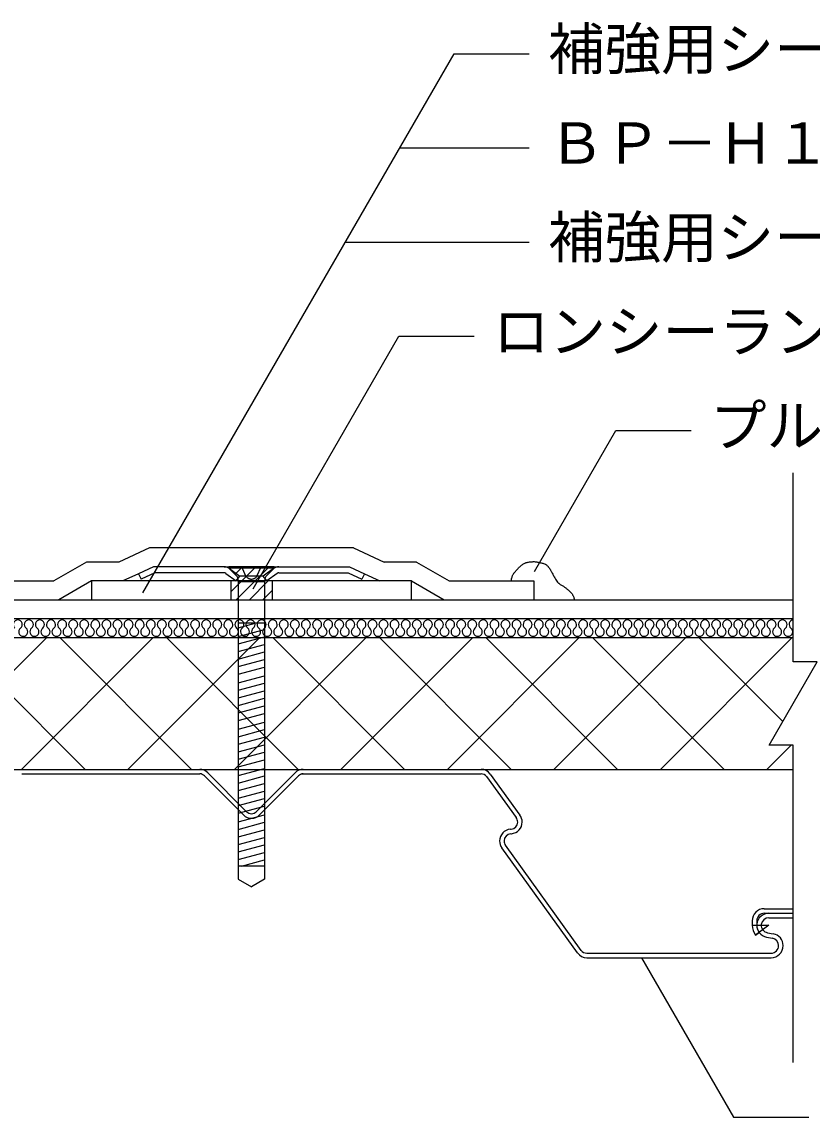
# Model space of a CAD drawing. Units: millimetres, scale not verified. Extents: x -665 to 665, y -465 to 450.
# Drawn here: x -61 to 148.9, y -157.3 to 133.4 of the extents above; entities that cross this region are included whole.
import ezdxf
from ezdxf.enums import TextEntityAlignment as Align

# ---------------------------------------------------------------- set-up
doc = ezdxf.new("R2010")
doc.units = ezdxf.units.MM
doc.header["$LTSCALE"] = 5
doc.linetypes.add('DASHED3', pattern=[4, 3, -1])
for name, color, linetype in [('0-1_線色１（水色）', 4, 'Continuous'), ('0-2_線色２（白）', 7, 'Continuous'), ('0-4_線色４（黄）', 2, 'Continuous'), ('0-5_金属', 7, 'Continuous'), ('0-6_鋼板・アングル', 2, 'Continuous'), ('0-7_ビス', 4, 'Continuous'), ('0-A_文字', 7, 'Continuous'), ('0-D_断熱・ハッチ', 4, 'Continuous')]:
    doc.layers.add(name, color=color, linetype=linetype)
doc.styles.add('ＭＳ ゴシック', font='')
doc.styles.get('ＭＳ ゴシック').set_extended_font_data('MS Gothic')

msp = doc.modelspace()

# ---------------------------------------------------------------- linework, layer by layer
at = {"layer": '0-1_線色１（水色）'}
for centre, start, end in [((-62.073, -26.519), 307.52351, 232.47649), ((-59.129, -26.519), 307.52351, 232.47649), ((-56.185, -26.519), 307.52351, 232.47649), ((-53.241, -26.519), 307.52351, 232.47649), ((-50.298, -26.519), 307.52351, 232.47649), ((-47.354, -26.519), 307.52351, 232.47649), ((-44.41, -26.519), 307.52351, 232.47649), ((-41.466, -26.519), 307.52351, 232.47649), ((-38.522, -26.519), 307.52351, 232.47649), ((-35.578, -26.519), 307.52351, 232.47649), ((-32.634, -26.519), 307.52351, 232.47649), ((-29.69, -26.519), 307.52351, 232.47649), ((-26.746, -26.519), 307.52351, 232.47649), ((-23.802, -26.519), 307.52351, 232.47649), ((-20.858, -26.519), 307.52351, 232.47649), ((-17.914, -26.519), 307.52351, 232.47649), ((-14.971, -26.519), 307.52351, 232.47649), ((-12.027, -26.519), 307.52351, 232.47649), ((-9.083, -26.519), 307.52351, 232.47649), ((-6.139, -26.519), 307.52351, 232.47649), ((-3.195, -26.519), 307.52351, 232.47649), ((-0.251, -26.519), 307.52351, 232.47649), ((2.693, -26.519), 307.52351, 232.47649), ((5.637, -26.519), 307.52351, 232.47649), ((8.581, -26.519), 307.52351, 232.47649), ((11.525, -26.519), 307.52351, 232.47649), ((14.469, -26.519), 307.52351, 232.47649), ((17.413, -26.519), 307.52351, 232.47649), ((20.357, -26.519), 307.52351, 232.47649), ((23.3, -26.519), 307.52351, 232.47649), ((26.244, -26.519), 307.52351, 232.47649), ((29.188, -26.519), 307.52351, 232.47649), ((32.132, -26.519), 307.52351, 232.47649), ((35.076, -26.519), 307.52351, 232.47649), ((38.02, -26.519), 307.52351, 232.47649), ((40.964, -26.519), 307.52351, 232.47649), ((43.908, -26.519), 307.52351, 232.47649), ((46.852, -26.519), 307.52351, 232.47649), ((49.796, -26.519), 307.52351, 232.47649), ((52.74, -26.519), 307.52351, 232.47649), ((55.684, -26.519), 307.52351, 232.47649), ((58.627, -26.519), 307.52351, 232.47649), ((61.571, -26.519), 307.52351, 232.47649), ((64.515, -26.519), 307.52351, 232.47649), ((67.459, -26.519), 307.52351, 232.47649), ((70.403, -26.519), 307.52351, 232.47649), ((73.347, -26.519), 307.52351, 232.47649), ((76.291, -26.519), 307.52351, 232.47649), ((79.235, -26.519), 307.52351, 232.47649), ((82.179, -26.519), 307.52351, 232.47649), ((85.123, -26.519), 307.52351, 232.47649), ((88.067, -26.519), 307.52351, 232.47649), ((91.011, -26.519), 307.52351, 232.47649), ((93.955, -26.519), 307.52351, 232.47649), ((96.898, -26.519), 307.52351, 232.47649), ((99.842, -26.519), 307.52351, 232.47649), ((102.786, -26.519), 307.52351, 232.47649), ((105.73, -26.519), 307.52351, 232.47649), ((108.674, -26.519), 307.52351, 232.47649), ((111.618, -26.519), 307.52351, 232.47649), ((114.562, -26.519), 307.52351, 232.47649), ((117.506, -26.519), 307.52351, 232.47649), ((120.45, -26.519), 307.52351, 232.47649), ((123.394, -26.519), 307.52351, 232.47649), ((126.338, -26.519), 307.52351, 232.47649), ((129.282, -26.519), 307.52351, 232.47649), ((132.225, -26.519), 307.52351, 232.47649), ((135.169, -26.519), 307.52351, 232.47649), ((138.113, -26.519), 307.52351, 232.47649), ((141.057, -26.519), 307.52351, 232.47649), ((144.001, -26.519), 96.00782, 232.47649), ((-60.601, -28.435), 127.52351, 52.47649), ((-57.657, -28.435), 127.52351, 52.47649), ((-54.713, -28.435), 127.52351, 52.47649), ((-51.77, -28.435), 127.52351, 52.47649), ((-48.826, -28.435), 127.52351, 52.47649), ((-45.882, -28.435), 127.52351, 52.47649), ((-42.938, -28.435), 127.52351, 52.47649), ((-39.994, -28.435), 127.52351, 52.47649), ((-37.05, -28.435), 127.52351, 52.47649), ((-34.106, -28.435), 127.52351, 52.47649), ((-31.162, -28.435), 127.52351, 52.47649), ((-28.218, -28.435), 127.52351, 52.47649), ((-25.274, -28.435), 127.52351, 52.47649), ((-22.33, -28.435), 127.52351, 52.47649), ((-19.386, -28.435), 127.52351, 52.47649), ((-16.442, -28.435), 127.52351, 52.47649), ((-13.499, -28.435), 127.52351, 52.47649), ((-10.555, -28.435), 127.52351, 52.47649), ((-7.611, -28.435), 127.52351, 52.47649), ((-4.667, -28.435), 127.52351, 52.47649), ((-1.723, -28.435), 127.52351, 52.47649), ((1.221, -28.435), 127.52351, 52.47649), ((4.165, -28.435), 127.52351, 52.47649), ((7.109, -28.435), 127.52351, 52.47649), ((10.053, -28.435), 127.52351, 52.47649), ((12.997, -28.435), 127.52351, 52.47649), ((15.941, -28.435), 127.52351, 52.47649), ((18.885, -28.435), 127.52351, 52.47649), ((21.828, -28.435), 127.52351, 52.47649), ((24.772, -28.435), 127.52351, 52.47649), ((27.716, -28.435), 127.52351, 52.47649), ((30.66, -28.435), 127.52351, 52.47649), ((33.604, -28.435), 127.52351, 52.47649), ((36.548, -28.435), 127.52351, 52.47649), ((39.492, -28.435), 127.52351, 52.47649), ((42.436, -28.435), 127.52351, 52.47649), ((45.38, -28.435), 127.52351, 52.47649), ((48.324, -28.435), 127.52351, 52.47649), ((51.268, -28.435), 127.52351, 52.47649), ((54.212, -28.435), 127.52351, 52.47649), ((57.156, -28.435), 127.52351, 52.47649), ((60.099, -28.435), 127.52351, 52.47649), ((63.043, -28.435), 127.52351, 52.47649), ((65.987, -28.435), 127.52351, 52.47649), ((68.931, -28.435), 127.52351, 52.47649), ((71.875, -28.435), 127.52351, 52.47649), ((74.819, -28.435), 127.52351, 52.47649), ((77.763, -28.435), 127.52351, 52.47649), ((80.707, -28.435), 127.52351, 52.47649), ((83.651, -28.435), 127.52351, 52.47649), ((86.595, -28.435), 127.52351, 52.47649), ((89.539, -28.435), 127.52351, 52.47649), ((92.483, -28.435), 127.52351, 52.47649), ((95.426, -28.435), 127.52351, 52.47649), ((98.37, -28.435), 127.52351, 52.47649), ((101.314, -28.435), 127.52351, 52.47649), ((104.258, -28.435), 127.52351, 52.47649), ((107.202, -28.435), 127.52351, 52.47649), ((110.146, -28.435), 127.52351, 52.47649), ((113.09, -28.435), 127.52351, 52.47649), ((116.034, -28.435), 127.52351, 52.47649), ((118.978, -28.435), 127.52351, 52.47649), ((121.922, -28.435), 127.52351, 52.47649), ((124.866, -28.435), 127.52351, 52.47649), ((127.81, -28.435), 127.52351, 52.47649), ((130.754, -28.435), 127.52351, 52.47649), ((133.697, -28.435), 127.52351, 52.47649), ((136.641, -28.435), 127.52351, 52.47649), ((139.585, -28.435), 127.52351, 52.47649), ((142.529, -28.435), 127.52351, 52.47649)]:
    msp.add_arc(centre, 1.208, start, end, dxfattribs=at)
at = {"layer": '0-2_線色２（白）'}
for p, q in [((143.875, -36.415), (143.875, 13.742)), ((70.793, -11.659), (70.942, -11.504)), ((70.942, -11.504), (71.093, -11.35)), ((71.093, -11.35), (71.248, -11.2)), ((71.248, -11.2), (71.407, -11.054)), ((71.407, -11.054), (71.571, -10.912)), ((71.571, -10.912), (71.668, -10.833)), ((71.668, -10.833), (71.756, -10.764)), ((71.756, -10.764), (71.91, -10.65)), ((71.91, -10.65), (72.069, -10.542)), ((72.069, -10.542), (72.233, -10.441)), ((72.233, -10.441), (72.4, -10.348)), ((72.4, -10.348), (72.572, -10.265)), ((72.572, -10.265), (72.673, -10.221)), ((72.673, -10.221), (72.787, -10.177)), ((72.787, -10.177), (72.987, -10.109)), ((72.987, -10.109), (73.191, -10.053)), ((73.191, -10.053), (73.397, -10.005)), ((73.397, -10.005), (73.607, -9.966)), ((73.607, -9.966), (73.817, -9.932)), ((73.817, -9.932), (73.94, -9.915)), ((73.94, -9.915), (74.089, -9.897)), ((74.089, -9.897), (74.345, -9.87)), ((74.345, -9.87), (74.601, -9.851)), ((74.601, -9.851), (74.857, -9.841)), ((74.857, -9.841), (75.113, -9.843)), ((75.113, -9.843), (75.367, -9.857)), ((75.367, -9.857), (75.513, -9.872)), ((75.513, -9.872), (75.62, -9.885)), ((75.62, -9.885), (75.805, -9.914)), ((75.805, -9.914), (75.989, -9.949)), ((75.989, -9.949), (76.173, -9.987)), ((76.173, -9.987), (76.357, -10.027)), ((76.357, -10.027), (76.542, -10.067)), ((76.542, -10.067), (76.649, -10.09)), ((76.649, -10.09), (76.771, -10.115)), ((76.771, -10.115), (76.982, -10.159)), ((76.982, -10.159), (77.192, -10.205)), ((77.192, -10.205), (77.399, -10.257)), ((77.399, -10.257), (77.601, -10.32)), ((77.601, -10.32), (77.798, -10.396)), ((77.798, -10.396), (77.908, -10.447)), ((77.908, -10.447), (78.008, -10.5)), ((78.008, -10.5), (78.173, -10.604)), ((78.173, -10.604), (78.331, -10.72)), ((78.331, -10.72), (78.482, -10.848)), ((78.482, -10.848), (78.625, -10.985)), ((78.625, -10.985), (78.761, -11.13)), ((78.761, -11.13), (78.836, -11.217)), ((78.836, -11.217), (78.921, -11.32)), ((78.921, -11.32), (79.059, -11.501)), ((79.059, -11.501), (79.189, -11.687)), ((-30, -13.053), (-34.126, -14.977)), ((30, -13.053), (34.126, -14.977)), ((69.054, -14.621), (69.092, -14.398)), ((69.092, -14.398), (69.137, -14.177)), ((69.137, -14.177), (69.193, -13.961)), ((69.193, -13.961), (69.261, -13.749)), ((69.261, -13.749), (69.309, -13.629)), ((69.309, -13.629), (69.35, -13.537)), ((69.35, -13.537), (69.428, -13.381)), ((69.428, -13.381), (69.515, -13.229)), ((69.515, -13.229), (69.61, -13.081)), ((69.61, -13.081), (69.71, -12.935)), ((69.71, -12.935), (69.815, -12.793)), ((69.815, -12.793), (69.877, -12.712)), ((69.877, -12.712), (69.951, -12.617)), ((69.951, -12.617), (70.081, -12.456)), ((70.081, -12.456), (70.214, -12.298)), ((70.214, -12.298), (70.349, -12.143)), ((70.349, -12.143), (70.486, -11.989)), ((70.486, -11.989), (70.626, -11.838)), ((70.626, -11.838), (70.707, -11.75)), ((70.707, -11.75), (70.793, -11.659)), ((79.189, -11.687), (79.312, -11.878)), ((79.312, -11.878), (79.43, -12.071)), ((79.43, -12.071), (79.543, -12.268)), ((79.543, -12.268), (79.606, -12.382)), ((79.606, -12.382), (79.674, -12.505)), ((79.674, -12.505), (79.788, -12.719)), ((79.788, -12.719), (79.9, -12.933)), ((79.9, -12.933), (80.011, -13.148)), ((80.011, -13.148), (80.122, -13.364)), ((80.122, -13.364), (80.233, -13.58)), ((80.233, -13.58), (80.298, -13.705)), ((80.298, -13.705), (80.386, -13.874)), ((80.386, -13.874), (80.543, -14.164)), ((80.543, -14.164), (80.707, -14.448)), ((80.707, -14.448), (80.882, -14.725)), ((-42.5, -14.977), (-51.16, -19.977)), ((-42.5, -14.977), (-42.5, -19.977)), ((42.5, -14.977), (-42.5, -14.977)), ((-5.5, -14.977), (-5.5, -19.977)), ((5.5, -14.977), (5.5, -19.977)), ((42.5, -14.977), (51.16, -19.977)), ((42.5, -19.977), (42.5, -14.977)), ((69.003, -14.977), (69.021, -14.846)), ((69.021, -14.846), (69.054, -14.621)), ((80.882, -14.725), (81.07, -14.992)), ((81.07, -14.992), (81.276, -15.245)), ((81.276, -15.245), (81.403, -15.384)), ((81.403, -15.384), (81.45, -15.431)), ((81.45, -15.431), (81.531, -15.51)), ((81.531, -15.51), (81.616, -15.587)), ((81.616, -15.587), (81.702, -15.661)), ((81.702, -15.661), (81.791, -15.732)), ((81.791, -15.732), (81.883, -15.8)), ((81.883, -15.8), (81.937, -15.838)), ((81.937, -15.838), (82.026, -15.897)), ((82.026, -15.897), (82.184, -15.994)), ((82.184, -15.994), (82.346, -16.085)), ((82.346, -16.085), (82.509, -16.174)), ((82.509, -16.174), (82.672, -16.263)), ((82.672, -16.263), (82.832, -16.355)), ((82.832, -16.355), (82.924, -16.411)), ((82.924, -16.411), (83.016, -16.47)), ((83.016, -16.47), (83.172, -16.578)), ((83.172, -16.578), (83.325, -16.691)), ((83.325, -16.691), (83.474, -16.808)), ((83.474, -16.808), (83.622, -16.928)), ((83.622, -16.928), (83.768, -17.05)), ((83.768, -17.05), (83.852, -17.122)), ((83.852, -17.122), (83.958, -17.211)), ((83.958, -17.211), (84.14, -17.366)), ((84.14, -17.366), (84.319, -17.524)), ((-75, -19.977), (75, -19.977)), ((84.319, -17.524), (84.494, -17.685)), ((84.494, -17.685), (84.664, -17.851)), ((84.664, -17.851), (84.827, -18.025)), ((84.827, -18.025), (84.918, -18.129)), ((84.918, -18.129), (84.97, -18.191)), ((84.97, -18.191), (85.056, -18.3)), ((85.056, -18.3), (85.139, -18.413)), ((85.139, -18.413), (85.217, -18.528)), ((85.217, -18.528), (85.289, -18.647)), ((85.289, -18.647), (85.356, -18.768)), ((85.356, -18.768), (85.392, -18.84)), ((85.392, -18.84), (85.439, -18.941)), ((85.439, -18.941), (85.511, -19.12)), ((85.511, -19.12), (85.573, -19.303)), ((85.573, -19.303), (85.627, -19.489)), ((85.627, -19.489), (85.676, -19.677)), ((85.676, -19.677), (85.722, -19.867)), ((85.722, -19.867), (85.748, -19.977)), ((-408.518, -24.977), (143.875, -24.977)), ((-408.518, -29.977), (143.875, -29.977)), ((137.488, -58.539), (150.261, -36.415)), ((150.261, -36.415), (143.875, -36.415)), ((143.875, -58.539), (137.488, -58.539)), ((143.875, -142.811), (143.875, -58.539)), ((-408.518, -64.977), (143.875, -64.977))]:
    msp.add_line(p, q, dxfattribs=at)
at = {"layer": '0-4_線色４（黄）'}
for p, q in [((-27.108, -6.188), (-35.234, -9.977)), ((27.108, -6.188), (-27.108, -6.188)), ((27.108, -6.188), (35.234, -9.977)), ((-43.84, -9.977), (-52.5, -14.977)), ((-35.234, -9.977), (-43.84, -9.977)), ((43.84, -9.977), (35.234, -9.977)), ((43.84, -9.977), (52.5, -14.977)), ((-75, -14.977), (-52.5, -14.977)), ((52.5, -14.977), (75, -14.977)), ((75, -14.977), (75, -19.977)), ((75, -19.977), (143.875, -19.977))]:
    msp.add_line(p, q, dxfattribs=at)
at = {"layer": '0-5_金属'}
for p, q in [((-60.97, -64.977), (-13.741, -64.977)), ((-60.97, -66.177), (-13.693, -66.177)), ((-2.125, -77.095), (-12.471, -66.707)), ((-1.275, -76.248), (-11.62, -65.86)), ((11.621, -65.861), (1.276, -76.248)), ((12.471, -66.707), (2.126, -77.095)), ((13.264, -66.177), (60.97, -66.177)), ((13.575, -64.977), (60.97, -64.977)), ((63.398, -66.216), (71.29, -77.098)), ((62.427, -66.92), (70.319, -77.803)), ((68.752, -80.887), (68.952, -80.871)), ((68.848, -82.083), (69.047, -82.067)), ((86.602, -113.731), (66.504, -85.848)), ((87.575, -113.029), (67.477, -85.146)), ((136.201, -101.977), (143.875, -101.977)), ((136.201, -103.177), (143.875, -103.177)), ((137.4, -104.377), (143.875, -104.377)), ((133.001, -105.177), (133.001, -106.377)), ((133.001, -106.377), (137.402, -106.377)), ((137.401, -106.377), (133.851, -108.977)), ((134.201, -105.177), (134.201, -106.377)), ((133.852, -108.977), (134.82, -108.267)), ((136.816, -109.523), (138.364, -109.81)), ((137.035, -108.343), (138.583, -108.63)), ((89.036, -113.777), (138, -113.777)), ((89.066, -114.977), (138, -114.977))]:
    msp.add_line(p, q, dxfattribs=at)
for centre, radius, start, end in [((-13.746, -67.977), 3, 44.88471, 90.00222), ((-13.746, -67.977), 1.8, 44.8834, 90.00053), ((13.747, -67.977), 3, 90.00195, 135.11829), ((13.747, -67.977), 1.8, 90.00332, 135.11933), ((60.97, -67.977), 3, 35.94977, 89.99965), ((60.97, -67.977), 1.8, 35.94966, 89.99949), ((0, -74.977), 3, 224.88334, 315.11671), ((0, -74.977), 1.8, 224.88334, 315.42812), ((68.7, -78.977), 2, 0.00003, 35.94972), ((68.7, -78.977), 3.2, 0.00003, 35.94994), ((69, -83.977), 3.1, 94.57659, 179.9999), ((68.8, -78.977), 1.9, 274.57777, 359.99996), ((68.8, -78.977), 3.1, 274.58181, 359.99996), ((69.1, -83.977), 3.2, 180.00009, 215.78394), ((69, -83.977), 1.9, 94.58091, 179.9999), ((69.1, -83.977), 2, 180.00009, 216.07594), ((136.201, -105.177), 3.2, 89.99993, 179.9999), ((137.4, -106.377), 3.2, 89.99993, 259.48473), ((136.201, -105.177), 2, 89.99993, 179.9999), ((137.4, -106.377), 2, 89.99993, 259.48462), ((137.401, -106.377), 4.4, 180.00009, 216.22041), ((137.401, -106.377), 3.2, 180.00009, 216.2226), ((138, -111.777), 2, 359.99999, 79.49892), ((138, -111.777), 3.2, 359.99999, 79.49367), ((89.036, -111.977), 1.8, 215.78405, 270.00023), ((138, -111.777), 3.2, 270.00007, 359.99998), ((138, -111.777), 2, 270.00007, 359.99998), ((89.036, -111.977), 3, 215.78405, 270.00023)]:
    msp.add_arc(centre, radius, start, end, dxfattribs=at)
at = {"layer": '0-6_鋼板・アングル'}
for p, q in [((-7.287, -11.188), (-26, -11.188)), ((7.287, -11.188), (26, -11.188)), ((-25.645, -12.788), (-29.324, -14.503)), ((-7.287, -12.788), (-25.645, -12.788)), ((-6.813, -12.943), (-4.048, -14.977)), ((-5.866, -11.654), (-3.1, -13.688)), ((-4.048, -14.977), (-3.1, -13.688)), ((5.866, -11.654), (3.1, -13.688)), ((4.048, -14.977), (3.1, -13.688)), ((6.813, -12.943), (4.048, -14.977)), ((7.287, -12.788), (25.645, -12.788)), ((25.645, -12.788), (29.324, -14.503))]:
    msp.add_line(p, q, dxfattribs=at)
at = {"layer": '0-6_鋼板・アングル', "color": 4}
for p, q in [((-7.287, -11.188), (7.287, -11.188)), ((3.1, -13.688), (-3.1, -13.688)), ((4.048, -14.977), (-4.048, -14.977))]:
    msp.add_line(p, q, dxfattribs=at)
at = {"layer": '0-6_鋼板・アングル'}
for points in [[(-26, -11.188), (-30, -13.053), (-29.324, -14.503)], [(26, -11.188), (30, -13.053), (29.324, -14.503)]]:
    msp.add_lwpolyline(points, dxfattribs=at)
for centre, radius, start, end in [((-7.287, -13.588), 2.4, 53.67317, 90), ((7.287, -13.588), 2.4, 90, 126.32683), ((-7.287, -13.588), 0.8, 53.67317, 90), ((7.287, -13.588), 0.8, 90, 126.32683)]:
    msp.add_arc(centre, radius, start, end, dxfattribs=at)
at = {"layer": '0-7_ビス', "color": 7}
for p, q in [((-6, -11.573), (-6, -11.188)), ((6, -11.188), (-6, -11.188)), ((6, -11.573), (-6, -11.573)), ((-4.086, -13.487), (-6, -11.573)), ((4.086, -13.487), (6, -11.573)), ((6, -11.573), (6, -11.188)), ((-3.5, -14.901), (-3.5, -94.167)), ((3.5, -15.188), (-3.5, -15.188)), ((3.5, -14.901), (3.5, -94.167)), ((3.5, -26.188), (-3.5, -26.188)), ((3.5, -90.688), (-3.5, -90.688)), ((-3.5, -94.167), (0, -96.188)), ((3.5, -94.167), (0, -96.188))]:
    msp.add_line(p, q, dxfattribs=at)
at = {"layer": '0-7_ビス', "color": 7, "linetype": 'DASHED3'}
for p, q in [((-1.467, -13.737), (-2.55, -11.188)), ((1.467, -13.737), (2.55, -11.188))]:
    msp.add_line(p, q, dxfattribs=at)
at = {"layer": '0-7_ビス'}
for p, q in [((-3.5, -27.388), (0.978, -26.188)), ((-3.5, -29.694), (3.5, -27.818)), ((-3.5, -31.694), (3.5, -29.818)), ((-3.5, -33.694), (3.5, -31.818)), ((-3.5, -35.694), (3.5, -33.818)), ((-3.5, -37.694), (3.5, -35.818)), ((-3.5, -39.694), (3.5, -37.818)), ((-3.5, -42), (3.5, -40.125)), ((-3.5, -44), (3.5, -42.125)), ((-3.5, -46), (3.5, -44.125)), ((-3.5, -48), (3.5, -46.125)), ((-3.5, -50), (3.5, -48.125)), ((-3.5, -52), (3.5, -50.125)), ((-3.5, -54.306), (3.5, -52.431)), ((-3.5, -56.306), (3.5, -54.431)), ((-3.5, -58.306), (3.5, -56.431)), ((-3.5, -60.306), (3.5, -58.431)), ((-3.5, -62.306), (3.5, -60.431)), ((-3.5, -64.306), (3.5, -62.431)), ((-3.5, -66.613), (3.5, -64.737)), ((-3.5, -68.613), (3.5, -66.737)), ((-3.5, -70.613), (3.5, -68.737)), ((-3.5, -72.613), (3.5, -70.737)), ((-3.5, -74.613), (3.5, -72.737)), ((-3.5, -76.613), (3.5, -74.737)), ((-3.5, -78.919), (3.5, -77.043)), ((-3.5, -80.919), (3.5, -79.043)), ((-3.5, -82.919), (3.5, -81.043)), ((-3.5, -84.919), (3.5, -83.043)), ((-3.5, -86.919), (3.5, -85.043)), ((-3.5, -88.919), (3.5, -87.043)), ((-2.638, -90.688), (3.5, -89.043))]:
    msp.add_line(p, q, dxfattribs=at)
at = {"layer": '0-7_ビス', "color": 7}
for centre, start, end in [((-5.5, -14.901), 0, 45), ((5.5, -14.901), 135, 180)]:
    msp.add_arc(centre, 2, start, end, dxfattribs=at)
at = {"layer": '0-7_ビス', "color": 7, "linetype": 'DASHED3'}
msp.add_arc((0, -12.627), 1.84, 217.11751, 322.88248, dxfattribs=at)
at = {"layer": '0-A_文字'}
for p, q in [((-28.837, -18.116), (53.789, 124.996)), ((53.789, 124.996), (73.789, 124.996)), ((39.355, 99.996), (73.789, 99.996)), ((24.922, 74.996), (73.789, 74.996)), ((0.42, -17.066), (39.138, 49.996)), ((39.138, 49.996), (59.138, 49.996)), ((75.145, -12.49), (96.788, 24.996)), ((96.788, 24.996), (116.788, 24.996))]:
    msp.add_line(p, q, dxfattribs=at)
msp.add_lwpolyline([(103.619, -114.977), (128.052, -157.295), (148.052, -157.295)], dxfattribs=at)
at = {"layer": '0-D_断熱・ハッチ'}
for p, q in [((-6.148, -11.447), (-5.889, -11.188)), ((-5.5, -17.87), (1.182, -11.188)), ((-4.111, -12.945), (-2.354, -11.188)), ((-4.072, -19.977), (4.717, -11.188)), ((-0.536, -19.977), (4.464, -14.977)), ((2.999, -19.977), (5.5, -17.476)), ((-89.377, -64.977), (-54.377, -29.977)), ((-79.176, -29.977), (-44.176, -64.977)), ((-61.093, -64.977), (-26.093, -29.977)), ((-50.892, -29.977), (-15.892, -64.977)), ((-32.809, -64.977), (2.191, -29.977)), ((-22.608, -29.977), (12.392, -64.977)), ((-4.524, -64.977), (30.476, -29.977)), ((5.676, -29.977), (40.676, -64.977)), ((23.76, -64.977), (58.76, -29.977)), ((33.961, -29.977), (68.961, -64.977)), ((52.044, -64.977), (87.044, -29.977)), ((62.245, -29.977), (97.245, -64.977)), ((80.328, -64.977), (115.328, -29.977)), ((90.529, -29.977), (125.529, -64.977)), ((108.613, -64.977), (143.613, -29.977)), ((118.813, -29.977), (141.107, -52.271)), ((136.897, -64.977), (143.335, -58.539))]:
    msp.add_line(p, q, dxfattribs=at)

# ---------------------------------------------------------------- texts
at = {"layer": '0-A_文字', "style": 'ＭＳ ゴシック'}
for s, p in [('補強用シートＬ', (78.789, 117.496)), ('ＢＰ－Ｈ１Ｎ', (78.789, 92.496)), ('補強用シートＳ', (78.789, 67.496)), ('ロンシーラントＳ', (64.138, 42.496)), ('プルーフシーラー', (121.788, 17.496))]:
    msp.add_text(s, height=11, dxfattribs=at).set_placement(p, align=Align.BOTTOM_LEFT)

doc.saveas('drawing.dxf')
